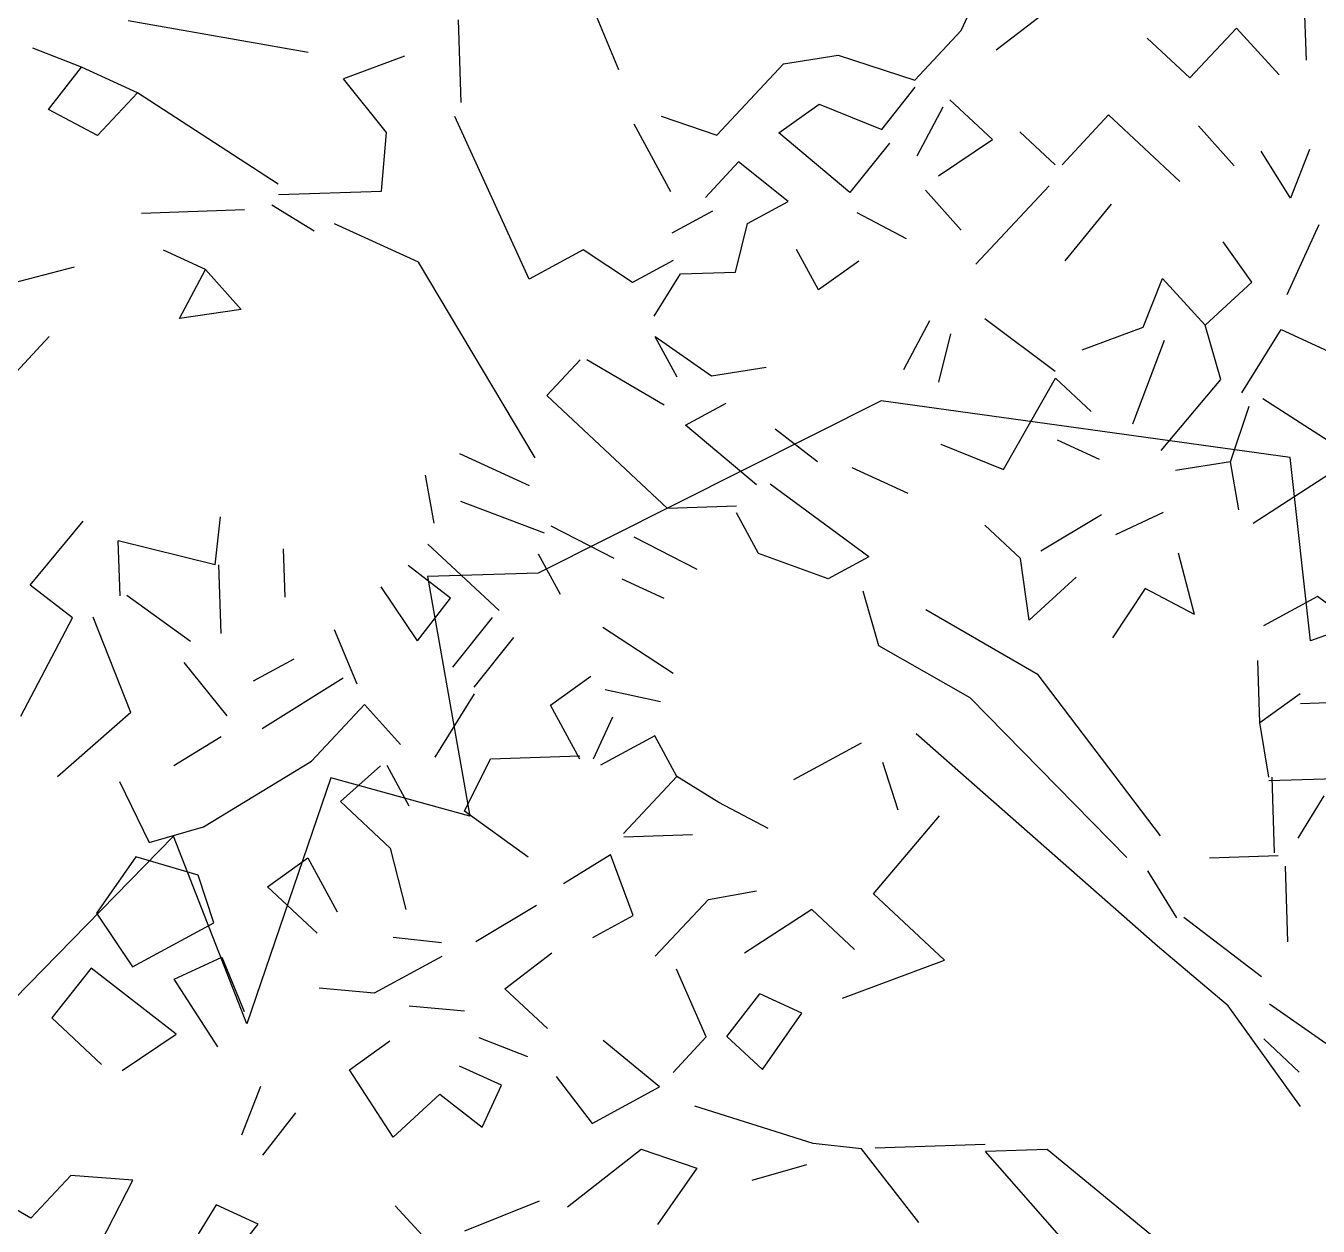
# Model space of a CAD drawing. Header units: metres. Extents: x 10 to 239, y 2 to 253.
# Drawn here: x 91.565 to 92.579, y 179.671 to 180.613 of the extents above; entities that cross this region are included whole.
import ezdxf

# ---------------------------------------------------------------- set-up
doc = ezdxf.new("R2010")
doc.units = ezdxf.units.M
doc.header["$MEASUREMENT"] = 0
doc.layers.add('bloques ARBOLES', color=7, linetype='Continuous', true_color=0xb8d897)

# ---------------------------------------------------------------- blocks, each defined once
blk = doc.blocks.new('arbolote')
at = {"layer": 'bloques ARBOLES'}
blk.add_lwpolyline([(0.4029, 9.6284), (0.3239, 9.6001), (0.3079, 9.7439), (-0.0131, 9.7884), (-0.2822, 9.6533), (-0.3691, 9.6505), (-0.3359, 9.4625), (-0.4449, 9.4925), (-0.5107, 9.2997), (-0.5682, 9.4469), (-0.7162, 9.2958), (-0.8238, 9.3426), (-0.9265, 9.3302), (-0.9771, 9.5126), (-1.0549, 9.4633), (-1.2091, 9.5737), (-1.284, 9.559), (-1.3207, 9.4883), (-1.4074, 9.4995), (-1.4109, 9.4091), (-1.2839, 9.1755), (-1.3527, 9.1494), (-1.4173, 8.827)], dxfattribs=at)
blk = doc.blocks.new('arb-alz-77')
at = {"layer": 'bloques ARBOLES', "linetype": 'Continuous'}
for p, q in [((-1.7061, 5.5592), (-1.6248, 5.3627)), ((-1.7061, 5.5592), (-1.6248, 5.3627)), ((-0.3797, 5.3798), (-0.3851, 5.5415)), ((-1.0044, 5.4335), (-0.9696, 5.5094)), ((-1.0044, 5.4335), (-0.9696, 5.5094)), ((-1.0044, 5.4335), (-0.9696, 5.5094)), ((-1.0044, 5.4335), (-0.9696, 5.5094)), ((-2.1863, 5.3936), (-2.5121, 5.4511)), ((-1.9092, 5.3033), (-1.9143, 5.4526)), ((-1.9092, 5.3033), (-1.9143, 5.4526)), ((-1.9092, 5.3033), (-1.9143, 5.4526)), ((-1.9092, 5.3033), (-1.9143, 5.4526)), ((-0.941, 5.3983), (-0.8558, 5.4635)), ((-0.941, 5.3983), (-0.8558, 5.4635)), ((-0.941, 5.3983), (-0.8558, 5.4635)), ((-1.0885, 5.3435), (-1.0044, 5.4335)), ((-1.0885, 5.3435), (-1.0044, 5.4335)), ((-0.5063, 5.4378), (-0.5904, 5.3479)), ((-0.5063, 5.4378), (-0.5904, 5.3479)), ((-0.5063, 5.4378), (-0.5904, 5.3479)), ((-0.5063, 5.4378), (-0.5904, 5.3479)), ((-0.5063, 5.4378), (-0.5904, 5.3479)), ((-0.5063, 5.4378), (-0.5904, 5.3479)), ((-0.5063, 5.4378), (-0.5904, 5.3479)), ((-0.4287, 5.3534), (-0.5063, 5.4378)), ((-0.4287, 5.3534), (-0.5063, 5.4378)), ((-0.4287, 5.3534), (-0.5063, 5.4378)), ((-0.4287, 5.3534), (-0.5063, 5.4378)), ((-0.5904, 5.3479), (-0.6677, 5.4199)), ((-0.5904, 5.3479), (-0.6677, 5.4199)), ((-0.5904, 5.3479), (-0.6677, 5.4199)), ((-2.5966, 5.3673), (-2.6848, 5.4017)), ((-2.0118, 5.387), (-2.1224, 5.346)), ((-2.0118, 5.387), (-2.1224, 5.346)), ((-1.3262, 5.3729), (-1.2271, 5.3886)), ((-1.3262, 5.3729), (-1.2271, 5.3886)), ((-1.3262, 5.3729), (-1.2271, 5.3886)), ((-1.2271, 5.3886), (-1.0885, 5.3435)), ((-1.2271, 5.3886), (-1.0885, 5.3435)), ((-1.2271, 5.3886), (-1.0885, 5.3435)), ((-1.2271, 5.3886), (-1.0885, 5.3435)), ((-1.2271, 5.3886), (-1.0885, 5.3435)), ((-1.2271, 5.3886), (-1.0885, 5.3435)), ((-1.2271, 5.3886), (-1.0885, 5.3435)), ((-1.2271, 5.3886), (-1.0885, 5.3435)), ((-2.6562, 5.2906), (-2.5966, 5.3673)), ((-2.6562, 5.2906), (-2.5966, 5.3673)), ((-2.6562, 5.2906), (-2.5966, 5.3673)), ((-2.6562, 5.2906), (-2.5966, 5.3673)), ((-2.6562, 5.2906), (-2.5966, 5.3673)), ((-2.6562, 5.2906), (-2.5966, 5.3673)), ((-2.6562, 5.2906), (-2.5966, 5.3673)), ((-2.6562, 5.2906), (-2.5966, 5.3673)), ((-2.4952, 5.3209), (-2.5966, 5.3673)), ((-1.4465, 5.2443), (-1.3262, 5.3729)), ((-1.4465, 5.2443), (-1.3262, 5.3729)), ((-1.4465, 5.2443), (-1.3262, 5.3729)), ((-1.4465, 5.2443), (-1.3262, 5.3729)), ((-2.0445, 5.249), (-2.1224, 5.346)), ((-2.0445, 5.249), (-2.1224, 5.346)), ((-2.0445, 5.249), (-2.1224, 5.346)), ((-2.0445, 5.249), (-2.1224, 5.346)), ((-2.0445, 5.249), (-2.1224, 5.346)), ((-2.4952, 5.3209), (-2.5674, 5.2437)), ((-2.4952, 5.3209), (-2.5674, 5.2437)), ((-2.2405, 5.1551), (-2.4952, 5.3209)), ((-1.1478, 5.2543), (-1.088, 5.331)), ((-1.1478, 5.2543), (-1.088, 5.331)), ((-2.5674, 5.2437), (-2.6562, 5.2906)), ((-2.5674, 5.2437), (-2.6562, 5.2906)), ((-2.5674, 5.2437), (-2.6562, 5.2906)), ((-2.5674, 5.2437), (-2.6562, 5.2906)), ((-2.5674, 5.2437), (-2.6562, 5.2906)), ((-1.3344, 5.2481), (-1.2615, 5.3003)), ((-1.3344, 5.2481), (-1.2615, 5.3003)), ((-1.2615, 5.3003), (-1.1478, 5.2543)), ((-1.2615, 5.3003), (-1.1478, 5.2543)), ((-1.2615, 5.3003), (-1.1478, 5.2543)), ((-1.2615, 5.3003), (-1.1478, 5.2543)), ((-1.2615, 5.3003), (-1.1478, 5.2543)), ((-1.0839, 5.2067), (-1.0371, 5.2954)), ((-1.0839, 5.2067), (-1.0371, 5.2954)), ((-0.9479, 5.2361), (-1.025, 5.3082)), ((-0.9479, 5.2361), (-1.025, 5.3082)), ((-1.7863, 4.9837), (-1.9209, 5.2779)), ((-1.7863, 4.9837), (-1.9209, 5.2779)), ((-1.5302, 5.1417), (-1.5966, 5.264)), ((-1.5302, 5.1417), (-1.5966, 5.264)), ((-1.5302, 5.1417), (-1.5966, 5.264)), ((-1.5302, 5.1417), (-1.5966, 5.264)), ((-1.5302, 5.1417), (-1.5966, 5.264)), ((-1.5302, 5.1417), (-1.5966, 5.264)), ((-1.5302, 5.1417), (-1.5966, 5.264)), ((-1.5302, 5.1417), (-1.5966, 5.264)), ((-1.5472, 5.2782), (-1.4465, 5.2443)), ((-0.7377, 5.2807), (-0.8219, 5.1905)), ((-0.609, 5.1603), (-0.7377, 5.2807)), ((-0.609, 5.1603), (-0.7377, 5.2807)), ((-0.609, 5.1603), (-0.7377, 5.2807)), ((-0.609, 5.1603), (-0.7377, 5.2807)), ((-0.609, 5.1603), (-0.7377, 5.2807)), ((-0.609, 5.1603), (-0.7377, 5.2807)), ((-0.609, 5.1603), (-0.7377, 5.2807)), ((-0.609, 5.1603), (-0.7377, 5.2807)), ((-0.609, 5.1603), (-0.7377, 5.2807)), ((-0.609, 5.1603), (-0.7377, 5.2807)), ((-2.0534, 5.1428), (-2.0445, 5.249)), ((-2.0534, 5.1428), (-2.0445, 5.249)), ((-2.0534, 5.1428), (-2.0445, 5.249)), ((-2.0534, 5.1428), (-2.0445, 5.249)), ((-2.0534, 5.1428), (-2.0445, 5.249)), ((-2.0534, 5.1428), (-2.0445, 5.249)), ((-2.0534, 5.1428), (-2.0445, 5.249)), ((-2.0534, 5.1428), (-2.0445, 5.249)), ((-2.0534, 5.1428), (-2.0445, 5.249)), ((-1.2063, 5.1401), (-1.3344, 5.2481)), ((-1.2063, 5.1401), (-1.3344, 5.2481)), ((-0.8342, 5.1902), (-0.8986, 5.2502)), ((-0.8342, 5.1902), (-0.8986, 5.2502)), ((-0.8342, 5.1902), (-0.8986, 5.2502)), ((-0.8342, 5.1902), (-0.8986, 5.2502)), ((-0.5103, 5.1887), (-0.575, 5.2612)), ((-0.5103, 5.1887), (-0.575, 5.2612)), ((-0.5103, 5.1887), (-0.575, 5.2612)), ((-1.1345, 5.2298), (-1.2063, 5.1401)), ((-1.1345, 5.2298), (-1.2063, 5.1401)), ((-1.1345, 5.2298), (-1.2063, 5.1401)), ((-1.0454, 5.1706), (-0.9479, 5.2361)), ((-1.0454, 5.1706), (-0.9479, 5.2361)), ((-1.0454, 5.1706), (-0.9479, 5.2361)), ((-0.3742, 5.2181), (-0.4086, 5.1298)), ((-0.3742, 5.2181), (-0.4086, 5.1298)), ((-0.3742, 5.2181), (-0.4086, 5.1298)), ((-1.4074, 5.1958), (-1.4674, 5.1314)), ((-1.4074, 5.1958), (-1.4674, 5.1314)), ((-1.3178, 5.124), (-1.4074, 5.1958)), ((-1.3178, 5.124), (-1.4074, 5.1958)), ((-0.4086, 5.1298), (-0.4614, 5.2151)), ((-0.9777, 5.0109), (-0.8454, 5.1523)), ((-2.2399, 5.1365), (-2.0534, 5.1428)), ((-1.3912, 5.0842), (-1.3178, 5.124)), ((-1.3912, 5.0842), (-1.3178, 5.124)), ((-1.3912, 5.0842), (-1.3178, 5.124)), ((-1.3912, 5.0842), (-1.3178, 5.124)), ((-1.3912, 5.0842), (-1.3178, 5.124)), ((-1.3912, 5.0842), (-1.3178, 5.124)), ((-1.0046, 5.0723), (-1.0693, 5.1448)), ((-1.0046, 5.0723), (-1.0693, 5.1448)), ((-1.0046, 5.0723), (-1.0693, 5.1448)), ((-1.0046, 5.0723), (-1.0693, 5.1448)), ((-1.0046, 5.0723), (-1.0693, 5.1448)), ((-1.0046, 5.0723), (-1.0693, 5.1448)), ((-1.0046, 5.0723), (-1.0693, 5.1448)), ((-1.0046, 5.0723), (-1.0693, 5.1448)), ((-2.4879, 5.1031), (-2.3014, 5.1095)), ((-2.4879, 5.1031), (-2.3014, 5.1095)), ((-2.4879, 5.1031), (-2.3014, 5.1095)), ((-2.4879, 5.1031), (-2.3014, 5.1095)), ((-2.1754, 5.0702), (-2.2518, 5.1173)), ((-2.1754, 5.0702), (-2.2518, 5.1173)), ((-1.5276, 5.0671), (-1.4542, 5.107)), ((-1.1037, 5.0565), (-1.1925, 5.1033)), ((-1.1037, 5.0565), (-1.1925, 5.1033)), ((-0.816, 5.0164), (-0.7322, 5.1189)), ((-1.9867, 5.0142), (-2.1385, 5.0838)), ((-1.9867, 5.0142), (-2.1385, 5.0838)), ((-1.4131, 4.9962), (-1.3912, 5.0842)), ((-1.4131, 4.9962), (-1.3912, 5.0842)), ((-1.4131, 4.9962), (-1.3912, 5.0842)), ((-0.3572, 5.0817), (-0.4152, 4.9553)), ((-2.3724, 5.0012), (-2.4483, 5.036)), ((-2.3724, 5.0012), (-2.4483, 5.036)), ((-1.6884, 5.0368), (-1.7863, 4.9837)), ((-1.6884, 5.0368), (-1.7863, 4.9837)), ((-1.5993, 4.9775), (-1.6884, 5.0368)), ((-1.5993, 4.9775), (-1.6884, 5.0368)), ((-1.5993, 4.9775), (-1.6884, 5.0368)), ((-1.2626, 4.9639), (-1.3024, 5.0373)), ((-0.4783, 4.978), (-0.5306, 5.0509)), ((-2.7203, 4.9769), (-2.6092, 5.0056)), ((-1.7754, 4.6601), (-1.9867, 5.0142)), ((-1.7754, 4.6601), (-1.9867, 5.0142)), ((-1.7754, 4.6601), (-1.9867, 5.0142)), ((-1.526, 5.0173), (-1.5993, 4.9775)), ((-1.526, 5.0173), (-1.5993, 4.9775)), ((-1.526, 5.0173), (-1.5993, 4.9775)), ((-1.526, 5.0173), (-1.5993, 4.9775)), ((-1.526, 5.0173), (-1.5993, 4.9775)), ((-1.526, 5.0173), (-1.5993, 4.9775)), ((-1.526, 5.0173), (-1.5993, 4.9775)), ((-1.526, 5.0173), (-1.5993, 4.9775)), ((-1.1896, 5.0162), (-1.2626, 4.9639)), ((-1.1896, 5.0162), (-1.2626, 4.9639)), ((-2.4192, 4.9124), (-2.3724, 5.0012)), ((-2.4192, 4.9124), (-2.3724, 5.0012)), ((-2.4192, 4.9124), (-2.3724, 5.0012)), ((-2.3076, 4.9286), (-2.3724, 5.0012)), ((-1.5599, 4.9165), (-1.5126, 4.9929)), ((-1.5599, 4.9165), (-1.5126, 4.9929)), ((-1.5599, 4.9165), (-1.5126, 4.9929)), ((-1.5126, 4.9929), (-1.4131, 4.9962)), ((-1.5126, 4.9929), (-1.4131, 4.9962)), ((-1.5126, 4.9929), (-1.4131, 4.9962)), ((-1.5126, 4.9929), (-1.4131, 4.9962)), ((-1.5126, 4.9929), (-1.4131, 4.9962)), ((-1.5126, 4.9929), (-1.4131, 4.9962)), ((-1.5126, 4.9929), (-1.4131, 4.9962)), ((-1.5126, 4.9929), (-1.4131, 4.9962)), ((-1.5126, 4.9929), (-1.4131, 4.9962)), ((-1.5126, 4.9929), (-1.4131, 4.9962)), ((-0.6749, 4.8966), (-0.6404, 4.9849)), ((-0.6749, 4.8966), (-0.6404, 4.9849)), ((-0.6749, 4.8966), (-0.6404, 4.9849)), ((-0.6749, 4.8966), (-0.6404, 4.9849)), ((-0.5628, 4.9005), (-0.6404, 4.9849)), ((-0.5628, 4.9005), (-0.4783, 4.978)), ((-0.5628, 4.9005), (-0.4783, 4.978)), ((-0.5628, 4.9005), (-0.4783, 4.978)), ((-0.5628, 4.9005), (-0.4783, 4.978)), ((-2.3076, 4.9286), (-2.4192, 4.9124)), ((-2.3076, 4.9286), (-2.4192, 4.9124)), ((-0.8341, 4.8165), (-0.9618, 4.9117)), ((-0.8341, 4.8165), (-0.9618, 4.9117)), ((-0.8341, 4.8165), (-0.9618, 4.9117)), ((-0.8341, 4.8165), (-0.9618, 4.9117)), ((-1.1082, 4.8198), (-1.0613, 4.9084)), ((-1.1082, 4.8198), (-1.0613, 4.9084)), ((-1.1082, 4.8198), (-1.0613, 4.9084)), ((-1.1082, 4.8198), (-1.0613, 4.9084)), ((-1.1082, 4.8198), (-1.0613, 4.9084)), ((-1.1082, 4.8198), (-1.0613, 4.9084)), ((-1.1082, 4.8198), (-1.0613, 4.9084)), ((-1.1082, 4.8198), (-1.0613, 4.9084)), ((-0.7855, 4.8554), (-0.6749, 4.8966)), ((-0.7855, 4.8554), (-0.6749, 4.8966)), ((-0.5347, 4.8016), (-0.5628, 4.9005)), ((-0.5347, 4.8016), (-0.5628, 4.9005)), ((-0.5347, 4.8016), (-0.5628, 4.9005)), ((-0.4965, 4.778), (-0.4256, 4.8925)), ((-0.4965, 4.778), (-0.4256, 4.8925)), ((-0.4965, 4.778), (-0.4256, 4.8925)), ((-0.4965, 4.778), (-0.4256, 4.8925)), ((-0.4965, 4.778), (-0.4256, 4.8925)), ((-0.4965, 4.778), (-0.4256, 4.8925)), ((-0.4965, 4.778), (-0.4256, 4.8925)), ((-0.4965, 4.778), (-0.4256, 4.8925)), ((-0.4256, 4.8925), (-0.3244, 4.8462)), ((-0.4256, 4.8925), (-0.3244, 4.8462)), ((-0.4256, 4.8925), (-0.3244, 4.8462)), ((-0.4256, 4.8925), (-0.3244, 4.8462)), ((-2.7149, 4.8152), (-2.6548, 4.8796)), ((-2.7149, 4.8152), (-2.6548, 4.8796)), ((-2.7149, 4.8152), (-2.6548, 4.8796)), ((-2.7149, 4.8152), (-2.6548, 4.8796)), ((-1.4565, 4.8079), (-1.5586, 4.8793)), ((-1.5188, 4.8059), (-1.5586, 4.8793)), ((-1.4565, 4.8079), (-1.5586, 4.8793)), ((-1.5188, 4.8059), (-1.5586, 4.8793)), ((-1.0452, 4.7969), (-1.0232, 4.8848)), ((-1.0452, 4.7969), (-1.0232, 4.8848)), ((-1.0452, 4.7969), (-1.0232, 4.8848)), ((-1.0452, 4.7969), (-1.0232, 4.8848)), ((-0.6939, 4.7216), (-0.6367, 4.873)), ((-0.6939, 4.7216), (-0.6367, 4.873)), ((-0.6939, 4.7216), (-0.6367, 4.873)), ((-0.6939, 4.7216), (-0.6367, 4.873)), ((-1.7543, 4.7729), (-1.6942, 4.8372)), ((-1.7543, 4.7729), (-1.6942, 4.8372)), ((-1.542, 4.7553), (-1.6817, 4.8377)), ((-1.542, 4.7553), (-1.6817, 4.8377)), ((-1.542, 4.7553), (-1.6817, 4.8377)), ((-1.542, 4.7553), (-1.6817, 4.8377)), ((-1.3576, 4.8237), (-1.4565, 4.8079)), ((-1.3576, 4.8237), (-1.4565, 4.8079)), ((-1.3576, 4.8237), (-1.4565, 4.8079)), ((-1.3576, 4.8237), (-1.4565, 4.8079)), ((-0.9278, 4.6389), (-0.8336, 4.804)), ((-0.7693, 4.744), (-0.8336, 4.804)), ((-0.7693, 4.744), (-0.8336, 4.804)), ((-0.7693, 4.744), (-0.8336, 4.804)), ((-0.7693, 4.744), (-0.8336, 4.804)), ((-0.7693, 4.744), (-0.8336, 4.804)), ((-0.7693, 4.744), (-0.8336, 4.804)), ((-0.7693, 4.744), (-0.8336, 4.804)), ((-0.7693, 4.744), (-0.8336, 4.804)), ((-0.7693, 4.744), (-0.8336, 4.804)), ((-0.7693, 4.744), (-0.8336, 4.804)), ((-0.7693, 4.744), (-0.8336, 4.804)), ((-0.7693, 4.744), (-0.8336, 4.804)), ((-0.7693, 4.744), (-0.8336, 4.804)), ((-0.7693, 4.744), (-0.8336, 4.804)), ((-0.6424, 4.6735), (-0.5347, 4.8016)), ((-0.6424, 4.6735), (-0.5347, 4.8016)), ((-0.6424, 4.6735), (-0.5347, 4.8016)), ((-0.6424, 4.6735), (-0.5347, 4.8016)), ((-1.5357, 4.5686), (-1.7543, 4.7729)), ((-1.5357, 4.5686), (-1.7543, 4.7729)), ((-1.5357, 4.5686), (-1.7543, 4.7729)), ((-1.5357, 4.5686), (-1.7543, 4.7729)), ((-1.5033, 4.7191), (-1.43, 4.759)), ((-1.5033, 4.7191), (-1.43, 4.759)), ((-1.5033, 4.7191), (-1.43, 4.759)), ((-1.5033, 4.7191), (-1.43, 4.759)), ((-1.5033, 4.7191), (-1.43, 4.759)), ((-1.5033, 4.7191), (-1.43, 4.759)), ((-1.5033, 4.7191), (-1.43, 4.759)), ((-0.5171, 4.6528), (-0.4832, 4.7535)), ((-0.2932, 4.6603), (-0.4587, 4.7669)), ((-0.2932, 4.6603), (-0.4587, 4.7669)), ((-0.2932, 4.6603), (-0.4587, 4.7669)), ((-0.2932, 4.6603), (-0.4587, 4.7669)), ((-0.2932, 4.6603), (-0.4587, 4.7669)), ((-1.3752, 4.6114), (-1.5033, 4.7191)), ((-1.2644, 4.6526), (-1.3411, 4.7122)), ((-1.2644, 4.6526), (-1.3411, 4.7122)), ((-1.2644, 4.6526), (-1.3411, 4.7122)), ((-1.2644, 4.6526), (-1.3411, 4.7122)), ((-1.0414, 4.6849), (-0.9278, 4.6389)), ((-0.754, 4.6572), (-0.8299, 4.692)), ((-0.754, 4.6572), (-0.8299, 4.692)), ((-1.9127, 4.6679), (-1.7862, 4.6099)), ((-1.9127, 4.6679), (-1.7862, 4.6099)), ((-0.4761, 4.542), (-0.2932, 4.6603)), ((-0.4761, 4.542), (-0.2932, 4.6603)), ((-1.1007, 4.5957), (-1.2019, 4.6421)), ((-1.1007, 4.5957), (-1.2019, 4.6421)), ((-0.5171, 4.6528), (-0.6163, 4.6369)), ((-0.5171, 4.6528), (-0.6163, 4.6369)), ((-0.5171, 4.6528), (-0.6163, 4.6369)), ((-0.5017, 4.5662), (-0.5171, 4.6528)), ((-0.5017, 4.5662), (-0.5171, 4.6528)), ((-0.5017, 4.5662), (-0.5171, 4.6528)), ((-0.5017, 4.5662), (-0.5171, 4.6528)), ((-0.5017, 4.5662), (-0.5171, 4.6528)), ((-0.5017, 4.5662), (-0.5171, 4.6528)), ((-0.5017, 4.5662), (-0.5171, 4.6528)), ((-0.5017, 4.5662), (-0.5171, 4.6528)), ((-0.5017, 4.5662), (-0.5171, 4.6528)), ((-0.5017, 4.5662), (-0.5171, 4.6528)), ((-1.9583, 4.5418), (-1.9737, 4.6285)), ((-1.9583, 4.5418), (-1.9737, 4.6285)), ((-1.9583, 4.5418), (-1.9737, 4.6285)), ((-1.9583, 4.5418), (-1.9737, 4.6285)), ((-1.9583, 4.5418), (-1.9737, 4.6285)), ((-1.9583, 4.5418), (-1.9737, 4.6285)), ((-1.9583, 4.5418), (-1.9737, 4.6285)), ((-1.9583, 4.5418), (-1.9737, 4.6285)), ((-1.9583, 4.5418), (-1.9737, 4.6285)), ((-1.9583, 4.5418), (-1.9737, 4.6285)), ((-1.9583, 4.5418), (-1.9737, 4.6285)), ((-1.1714, 4.4811), (-1.3504, 4.6122)), ((-1.1714, 4.4811), (-1.3504, 4.6122)), ((-1.1714, 4.4811), (-1.3504, 4.6122)), ((-1.1714, 4.4811), (-1.3504, 4.6122)), ((-1.7584, 4.5238), (-1.9098, 4.5809)), ((-1.4112, 4.5728), (-1.5357, 4.5686)), ((-0.7244, 4.5213), (-0.6386, 4.5615)), ((-0.7244, 4.5213), (-0.6386, 4.5615)), ((-0.7244, 4.5213), (-0.6386, 4.5615)), ((-0.7244, 4.5213), (-0.6386, 4.5615)), ((-2.6894, 4.4299), (-2.5936, 4.5452)), ((-2.6894, 4.4299), (-2.5936, 4.5452)), ((-2.6894, 4.4299), (-2.5936, 4.5452)), ((-2.3544, 4.4662), (-2.3448, 4.5536)), ((-2.3544, 4.4662), (-2.3448, 4.5536)), ((-2.3544, 4.4662), (-2.3448, 4.5536)), ((-1.371, 4.487), (-1.4109, 4.5604)), ((-1.371, 4.487), (-1.4109, 4.5604)), ((-1.371, 4.487), (-1.4109, 4.5604)), ((-0.8973, 4.478), (-0.9617, 4.5381)), ((-0.8605, 4.4916), (-0.7507, 4.5577)), ((-0.8605, 4.4916), (-0.7507, 4.5577)), ((-0.8605, 4.4916), (-0.7507, 4.5577)), ((-1.6323, 4.4782), (-1.7463, 4.5365)), ((-1.6323, 4.4782), (-1.7463, 4.5365)), ((-1.4821, 4.4582), (-1.5962, 4.5167)), ((-2.3544, 4.4662), (-2.5302, 4.5101)), ((-2.3544, 4.4662), (-2.5302, 4.5101)), ((-2.3544, 4.4662), (-2.5302, 4.5101)), ((-2.3544, 4.4662), (-2.5302, 4.5101)), ((-2.3544, 4.4662), (-2.5302, 4.5101)), ((-2.5268, 4.4105), (-2.5302, 4.5101)), ((-2.2279, 4.4082), (-2.2308, 4.4953)), ((-2.2279, 4.4082), (-2.2308, 4.4953)), ((-2.2279, 4.4082), (-2.2308, 4.4953)), ((-2.2279, 4.4082), (-2.2308, 4.4953)), ((-2.2279, 4.4082), (-2.2308, 4.4953)), ((-1.8409, 4.3838), (-1.9695, 4.5041)), ((-1.8409, 4.3838), (-1.9695, 4.5041)), ((-1.8409, 4.3838), (-1.9695, 4.5041)), ((-1.8409, 4.3838), (-1.9695, 4.5041)), ((-1.8409, 4.3838), (-1.9695, 4.5041)), ((-1.8409, 4.3838), (-1.9695, 4.5041)), ((-1.8409, 4.3838), (-1.9695, 4.5041)), ((-1.7298, 4.4126), (-1.7696, 4.4859)), ((-1.7298, 4.4126), (-1.7696, 4.4859)), ((-1.7298, 4.4126), (-1.7696, 4.4859)), ((-1.7298, 4.4126), (-1.7696, 4.4859)), ((-1.245, 4.4414), (-1.371, 4.487)), ((-1.245, 4.4414), (-1.371, 4.487)), ((-1.1714, 4.4811), (-1.245, 4.4414)), ((-1.1714, 4.4811), (-1.245, 4.4414)), ((-1.1714, 4.4811), (-1.245, 4.4414)), ((-1.1714, 4.4811), (-1.245, 4.4414)), ((-1.1714, 4.4811), (-1.245, 4.4414)), ((-1.1714, 4.4811), (-1.245, 4.4414)), ((-1.1714, 4.4811), (-1.245, 4.4414)), ((-1.1714, 4.4811), (-1.245, 4.4414)), ((-1.1714, 4.4811), (-1.245, 4.4414)), ((-0.8812, 4.3665), (-0.8973, 4.478)), ((-0.8812, 4.3665), (-0.8973, 4.478)), ((-0.8812, 4.3665), (-0.8973, 4.478)), ((-0.8812, 4.3665), (-0.8973, 4.478)), ((-0.5825, 4.3765), (-0.6112, 4.4876)), ((-0.5825, 4.3765), (-0.6112, 4.4876)), ((-0.5825, 4.3765), (-0.6112, 4.4876)), ((-0.5825, 4.3765), (-0.6112, 4.4876)), ((-2.3439, 4.342), (-2.3481, 4.4664)), ((-2.3439, 4.342), (-2.3481, 4.4664)), ((-2.3439, 4.342), (-2.3481, 4.4664)), ((-2.3439, 4.342), (-2.3481, 4.4664)), ((-2.3439, 4.342), (-2.3481, 4.4664)), ((-2.3439, 4.342), (-2.3481, 4.4664)), ((-2.3439, 4.342), (-2.3481, 4.4664)), ((-2.3439, 4.342), (-2.3481, 4.4664)), ((-2.3439, 4.342), (-2.3481, 4.4664)), ((-2.3439, 4.342), (-2.3481, 4.4664)), ((-2.3439, 4.342), (-2.3481, 4.4664)), ((-1.9288, 4.4059), (-2.0056, 4.4655)), ((-1.9288, 4.4059), (-2.0056, 4.4655)), ((-1.9288, 4.4059), (-2.0056, 4.4655)), ((-0.7966, 4.4441), (-0.8812, 4.3665)), ((-0.7966, 4.4441), (-0.8812, 4.3665)), ((-0.7966, 4.4441), (-0.8812, 4.3665)), ((-2.6127, 4.3703), (-2.6894, 4.4299)), ((-2.6127, 4.3703), (-2.6894, 4.4299)), ((-1.9884, 4.3291), (-2.054, 4.4266)), ((-1.9884, 4.3291), (-2.054, 4.4266)), ((-1.9884, 4.3291), (-2.054, 4.4266)), ((-1.6187, 4.4413), (-1.5426, 4.4064)), ((-1.6187, 4.4413), (-1.5426, 4.4064)), ((-1.6187, 4.4413), (-1.5426, 4.4064)), ((-1.6187, 4.4413), (-1.5426, 4.4064)), ((-0.6713, 4.4234), (-0.7305, 4.3342)), ((-0.6713, 4.4234), (-0.7305, 4.3342)), ((-0.5825, 4.3765), (-0.6713, 4.4234)), ((-0.5825, 4.3765), (-0.6713, 4.4234)), ((-0.5825, 4.3765), (-0.6713, 4.4234)), ((-0.5825, 4.3765), (-0.6713, 4.4234)), ((-0.5825, 4.3765), (-0.6713, 4.4234)), ((-2.3995, 4.3276), (-2.5144, 4.4109)), ((-1.9884, 4.3291), (-1.9288, 4.4059)), ((-1.9884, 4.3291), (-1.9288, 4.4059)), ((-1.1535, 4.32), (-1.1819, 4.4186)), ((-1.1535, 4.32), (-1.1819, 4.4186)), ((-1.1535, 4.32), (-1.1819, 4.4186)), ((-1.1535, 4.32), (-1.1819, 4.4186)), ((-0.3595, 4.409), (-0.4572, 4.3559)), ((-0.3595, 4.409), (-0.4572, 4.3559)), ((-0.3595, 4.409), (-0.4572, 4.3559)), ((-0.3595, 4.409), (-0.4572, 4.3559)), ((-0.3595, 4.409), (-0.4572, 4.3559)), ((-0.2316, 4.3137), (-0.3595, 4.409)), ((-0.8653, 4.2673), (-1.0686, 4.3851)), ((-0.8653, 4.2673), (-1.0686, 4.3851)), ((-0.8653, 4.2673), (-1.0686, 4.3851)), ((-2.7063, 4.1927), (-2.6127, 4.3703)), ((-2.5072, 4.1994), (-2.5754, 4.3715)), ((-2.5072, 4.1994), (-2.5754, 4.3715)), ((-2.5072, 4.1994), (-2.5754, 4.3715)), ((-2.5072, 4.1994), (-2.5754, 4.3715)), ((-1.9246, 4.2814), (-1.8529, 4.371)), ((-1.9246, 4.2814), (-1.8529, 4.371)), ((-1.9246, 4.2814), (-1.8529, 4.371)), ((-1.9246, 4.2814), (-1.8529, 4.371)), ((-1.5256, 4.27), (-1.653, 4.3528)), ((-1.5256, 4.27), (-1.653, 4.3528)), ((-1.5256, 4.27), (-1.653, 4.3528)), ((-1.5256, 4.27), (-1.653, 4.3528)), ((-1.5256, 4.27), (-1.653, 4.3528)), ((-1.5256, 4.27), (-1.653, 4.3528)), ((-1.5256, 4.27), (-1.653, 4.3528)), ((-1.5256, 4.27), (-1.653, 4.3528)), ((-1.5256, 4.27), (-1.653, 4.3528)), ((-2.0979, 4.2507), (-2.1386, 4.3489)), ((-2.0979, 4.2507), (-2.1386, 4.3489)), ((-2.0979, 4.2507), (-2.1386, 4.3489)), ((-1.886, 4.2453), (-1.8142, 4.3349)), ((-1.886, 4.2453), (-1.8142, 4.3349)), ((-1.886, 4.2453), (-1.8142, 4.3349)), ((-1.886, 4.2453), (-1.8142, 4.3349)), ((-1.886, 4.2453), (-1.8142, 4.3349)), ((-1.886, 4.2453), (-1.8142, 4.3349)), ((-1.886, 4.2453), (-1.8142, 4.3349)), ((-1.886, 4.2453), (-1.8142, 4.3349)), ((-1.886, 4.2453), (-1.8142, 4.3349)), ((-1.886, 4.2453), (-1.8142, 4.3349)), ((-0.9885, 4.2258), (-1.1535, 4.32)), ((-0.9885, 4.2258), (-1.1535, 4.32)), ((-0.9885, 4.2258), (-1.1535, 4.32)), ((-0.9885, 4.2258), (-1.1535, 4.32)), ((-2.3327, 4.1929), (-2.4107, 4.2899)), ((-2.3327, 4.1929), (-2.4107, 4.2899)), ((-2.3327, 4.1929), (-2.4107, 4.2899)), ((-2.285, 4.2567), (-2.2116, 4.2966)), ((-2.285, 4.2567), (-2.2116, 4.2966)), ((-2.285, 4.2567), (-2.2116, 4.2966)), ((-2.285, 4.2567), (-2.2116, 4.2966)), ((-2.285, 4.2567), (-2.2116, 4.2966)), ((-0.4639, 4.1813), (-0.4677, 4.2933)), ((-0.4639, 4.1813), (-0.4677, 4.2933)), ((-0.4639, 4.1813), (-0.4677, 4.2933)), ((-2.2697, 4.17), (-2.1232, 4.2622)), ((-2.2697, 4.17), (-2.1232, 4.2622)), ((-2.2697, 4.17), (-2.1232, 4.2622)), ((-2.2697, 4.17), (-2.1232, 4.2622)), ((-2.2697, 4.17), (-2.1232, 4.2622)), ((-2.2697, 4.17), (-2.1232, 4.2622)), ((-2.2697, 4.17), (-2.1232, 4.2622)), ((-2.2697, 4.17), (-2.1232, 4.2622)), ((-2.2697, 4.17), (-2.1232, 4.2622)), ((-1.7479, 4.2126), (-1.675, 4.2649)), ((-0.6437, 3.9759), (-0.8653, 4.2673)), ((-0.6437, 3.9759), (-0.8653, 4.2673)), ((-0.6437, 3.9759), (-0.8653, 4.2673)), ((-0.6437, 3.9759), (-0.8653, 4.2673)), ((-1.6491, 4.2409), (-1.5488, 4.2194)), ((-1.6491, 4.2409), (-1.5488, 4.2194)), ((-1.6491, 4.2409), (-1.5488, 4.2194)), ((-0.4639, 4.1813), (-0.3908, 4.2335)), ((-0.4639, 4.1813), (-0.3908, 4.2335)), ((-0.4639, 4.1813), (-0.3908, 4.2335)), ((-0.4639, 4.1813), (-0.3908, 4.2335)), ((-2.1804, 4.1109), (-2.0842, 4.2138)), ((-2.1804, 4.1109), (-2.0842, 4.2138)), ((-2.1804, 4.1109), (-2.0842, 4.2138)), ((-2.1804, 4.1109), (-2.0842, 4.2138)), ((-2.1804, 4.1109), (-2.0842, 4.2138)), ((-2.0195, 4.1412), (-2.0842, 4.2138)), ((-2.0195, 4.1412), (-2.0842, 4.2138)), ((-1.9565, 4.1184), (-1.8856, 4.2328)), ((-1.9565, 4.1184), (-1.8856, 4.2328)), ((-1.9565, 4.1184), (-1.8856, 4.2328)), ((-1.9565, 4.1184), (-1.8856, 4.2328)), ((-1.9565, 4.1184), (-1.8856, 4.2328)), ((-1.6947, 4.1147), (-1.7479, 4.2126)), ((-1.6947, 4.1147), (-1.7479, 4.2126)), ((-1.6947, 4.1147), (-1.7479, 4.2126)), ((-1.6947, 4.1147), (-1.7479, 4.2126)), ((-1.6947, 4.1147), (-1.7479, 4.2126)), ((-1.6947, 4.1147), (-1.7479, 4.2126)), ((-1.6947, 4.1147), (-1.7479, 4.2126)), ((-1.6947, 4.1147), (-1.7479, 4.2126)), ((-0.7047, 3.9365), (-0.9885, 4.2258)), ((-0.7047, 3.9365), (-0.9885, 4.2258)), ((-0.7047, 3.9365), (-0.9885, 4.2258)), ((-0.7047, 3.9365), (-0.9885, 4.2258)), ((-0.7047, 3.9365), (-0.9885, 4.2258)), ((-0.2658, 4.2191), (-0.3902, 4.2149)), ((-2.5072, 4.1994), (-2.6403, 4.0828)), ((-2.5072, 4.1994), (-2.6403, 4.0828)), ((-2.5072, 4.1994), (-2.6403, 4.0828)), ((-1.6698, 4.1156), (-1.6351, 4.1914)), ((-1.6698, 4.1156), (-1.6351, 4.1914)), ((-1.6698, 4.1156), (-1.6351, 4.1914)), ((-1.6698, 4.1156), (-1.6351, 4.1914)), ((-0.4479, 4.0821), (-0.4639, 4.1813)), ((-2.3438, 4.1551), (-2.4292, 4.1024)), ((-2.3438, 4.1551), (-2.4292, 4.1024)), ((-2.3438, 4.1551), (-2.4292, 4.1024)), ((-2.3438, 4.1551), (-2.4292, 4.1024)), ((-2.3438, 4.1551), (-2.4292, 4.1024)), ((-2.3438, 4.1551), (-2.4292, 4.1024)), ((-1.5592, 4.1568), (-1.657, 4.1037)), ((-1.5592, 4.1568), (-1.657, 4.1037)), ((-1.5193, 4.0833), (-1.5592, 4.1568)), ((-1.3073, 4.078), (-1.1851, 4.1445)), ((-1.3073, 4.078), (-1.1851, 4.1445)), ((-0.6494, 3.7763), (-1.086, 4.1603)), ((-0.6494, 3.7763), (-1.086, 4.1603)), ((-1.8566, 4.1155), (-1.6949, 4.121)), ((-2.3757, 3.9921), (-2.1804, 4.1109)), ((-2.3757, 3.9921), (-2.1804, 4.1109)), ((-2.3757, 3.9921), (-2.1804, 4.1109)), ((-2.3757, 3.9921), (-2.1804, 4.1109)), ((-2.3757, 3.9921), (-2.1804, 4.1109)), ((-2.3757, 3.9921), (-2.1804, 4.1109)), ((-2.3757, 3.9921), (-2.1804, 4.1109)), ((-2.1281, 4.0379), (-2.0555, 4.1025)), ((-2.1281, 4.0379), (-2.0555, 4.1025)), ((-2.1281, 4.0379), (-2.0555, 4.1025)), ((-2.0033, 4.0297), (-2.0432, 4.103)), ((-2.0033, 4.0297), (-2.0432, 4.103)), ((-2.0033, 4.0297), (-2.0432, 4.103)), ((-1.9033, 4.0205), (-1.8566, 4.1155)), ((-1.9033, 4.0205), (-1.8566, 4.1155)), ((-1.9033, 4.0205), (-1.8566, 4.1155)), ((-1.9033, 4.0205), (-1.8566, 4.1155)), ((-1.9033, 4.0205), (-1.8566, 4.1155)), ((-1.9033, 4.0205), (-1.8566, 4.1155)), ((-1.9033, 4.0205), (-1.8566, 4.1155)), ((-1.1187, 4.0222), (-1.1465, 4.1085)), ((-2.5278, 4.0742), (-2.4743, 3.9639)), ((-2.5278, 4.0742), (-2.4743, 3.9639)), ((-2.5278, 4.0742), (-2.4743, 3.9639)), ((-1.6155, 3.9805), (-1.5193, 4.0833)), ((-1.6155, 3.9805), (-1.5193, 4.0833)), ((-1.6155, 3.9805), (-1.5193, 4.0833)), ((-1.6155, 3.9805), (-1.5193, 4.0833)), ((-1.443, 4.0361), (-1.5193, 4.0833)), ((-1.443, 4.0361), (-1.5193, 4.0833)), ((-1.443, 4.0361), (-1.5193, 4.0833)), ((-1.443, 4.0361), (-1.5193, 4.0833)), ((-1.443, 4.0361), (-1.5193, 4.0833)), ((-1.443, 4.0361), (-1.5193, 4.0833)), ((-0.4478, 4.076), (-0.2861, 4.0813)), ((-0.4478, 4.076), (-0.2861, 4.0813)), ((-0.4478, 4.076), (-0.2861, 4.0813)), ((-0.4478, 4.076), (-0.2861, 4.0813)), ((-0.4478, 4.076), (-0.2861, 4.0813)), ((-0.4478, 4.076), (-0.2861, 4.0813)), ((-0.4372, 3.9455), (-0.4418, 4.0824)), ((-0.4372, 3.9455), (-0.4418, 4.0824)), ((-0.3945, 3.9719), (-0.3473, 4.0482)), ((-0.3945, 3.9719), (-0.3473, 4.0482)), ((-2.0381, 3.9537), (-2.1281, 4.0379)), ((-2.0381, 3.9537), (-2.1281, 4.0379)), ((-2.0381, 3.9537), (-2.1281, 4.0379)), ((-2.0381, 3.9537), (-2.1281, 4.0379)), ((-2.0381, 3.9537), (-2.1281, 4.0379)), ((-1.3541, 3.9894), (-1.443, 4.0361)), ((-1.3541, 3.9894), (-1.443, 4.0361)), ((-1.7884, 3.9373), (-1.9033, 4.0205)), ((-1.1633, 3.8712), (-1.0436, 4.0123)), ((-1.1633, 3.8712), (-1.0436, 4.0123)), ((-1.1633, 3.8712), (-1.0436, 4.0123)), ((-1.1633, 3.8712), (-1.0436, 4.0123)), ((-1.1633, 3.8712), (-1.0436, 4.0123)), ((-1.1633, 3.8712), (-1.0436, 4.0123)), ((-2.4743, 3.9639), (-2.3757, 3.9921)), ((-2.4743, 3.9639), (-2.3757, 3.9921)), ((-2.4743, 3.9639), (-2.3757, 3.9921)), ((-2.4743, 3.9639), (-2.3757, 3.9921)), ((-1.6152, 3.9742), (-1.4909, 3.9784)), ((-1.6152, 3.9742), (-1.4909, 3.9784)), ((-2.0381, 3.9537), (-2.0094, 3.8426)), ((-2.0381, 3.9537), (-2.0094, 3.8426)), ((-2.0381, 3.9537), (-2.0094, 3.8426)), ((-2.0381, 3.9537), (-2.0094, 3.8426)), ((-2.0381, 3.9537), (-2.0094, 3.8426)), ((-2.0381, 3.9537), (-2.0094, 3.8426)), ((-2.0381, 3.9537), (-2.0094, 3.8426)), ((-2.0381, 3.9537), (-2.0094, 3.8426)), ((-2.0381, 3.9537), (-2.0094, 3.8426)), ((-2.0381, 3.9537), (-2.0094, 3.8426)), ((-2.0381, 3.9537), (-2.0094, 3.8426)), ((-2.0381, 3.9537), (-2.0094, 3.8426)), ((-2.4984, 3.9382), (-2.5697, 3.8362)), ((-2.4984, 3.9382), (-2.5697, 3.8362)), ((-2.4984, 3.9382), (-2.5697, 3.8362)), ((-2.3852, 3.9047), (-2.4984, 3.9382)), ((-2.3852, 3.9047), (-2.4984, 3.9382)), ((-2.26, 3.8839), (-2.1869, 3.9362)), ((-2.26, 3.8839), (-2.1869, 3.9362)), ((-2.26, 3.8839), (-2.1869, 3.9362)), ((-2.26, 3.8839), (-2.1869, 3.9362)), ((-2.26, 3.8839), (-2.1869, 3.9362)), ((-2.1869, 3.9362), (-2.1338, 3.8383)), ((-1.7245, 3.8895), (-1.6391, 3.9423)), ((-1.598, 3.8316), (-1.6391, 3.9423)), ((-1.598, 3.8316), (-1.6391, 3.9423)), ((-1.598, 3.8316), (-1.6391, 3.9423)), ((-1.598, 3.8316), (-1.6391, 3.9423)), ((-0.4307, 3.9395), (-0.5552, 3.9353)), ((-0.4307, 3.9395), (-0.5552, 3.9353)), ((-0.4307, 3.9395), (-0.5552, 3.9353)), ((-0.4307, 3.9395), (-0.5552, 3.9353)), ((-0.4307, 3.9395), (-0.5552, 3.9353)), ((-0.4307, 3.9395), (-0.5552, 3.9353)), ((-0.6139, 3.8274), (-0.6665, 3.9129)), ((-0.6139, 3.8274), (-0.6665, 3.9129)), ((-0.6139, 3.8274), (-0.6665, 3.9129)), ((-0.6139, 3.8274), (-0.6665, 3.9129)), ((-0.6139, 3.8274), (-0.6665, 3.9129)), ((-0.6139, 3.8274), (-0.6665, 3.9129)), ((-0.6139, 3.8274), (-0.6665, 3.9129)), ((-0.6139, 3.8274), (-0.6665, 3.9129)), ((-0.6139, 3.8274), (-0.6665, 3.9129)), ((-0.6139, 3.8274), (-0.6665, 3.9129)), ((-0.6139, 3.8274), (-0.6665, 3.9129)), ((-0.6139, 3.8274), (-0.6665, 3.9129)), ((-0.6139, 3.8274), (-0.6665, 3.9129)), ((-0.6139, 3.8274), (-0.6665, 3.9129)), ((-0.6139, 3.8274), (-0.6665, 3.9129)), ((-0.4131, 3.7843), (-0.4177, 3.9213)), ((-0.4131, 3.7843), (-0.4177, 3.9213)), ((-2.3573, 3.8184), (-2.3852, 3.9047)), ((-2.3573, 3.8184), (-2.3852, 3.9047)), ((-2.1698, 3.7998), (-2.26, 3.8839)), ((-2.1698, 3.7998), (-2.26, 3.8839)), ((-2.1698, 3.7998), (-2.26, 3.8839)), ((-1.5581, 3.7582), (-1.462, 3.861)), ((-1.5581, 3.7582), (-1.462, 3.861)), ((-1.5581, 3.7582), (-1.462, 3.861)), ((-1.5581, 3.7582), (-1.462, 3.861)), ((-1.5581, 3.7582), (-1.462, 3.861)), ((-1.462, 3.861), (-1.3752, 3.8765)), ((-1.462, 3.861), (-1.3752, 3.8765)), ((-1.462, 3.861), (-1.3752, 3.8765)), ((-1.462, 3.861), (-1.3752, 3.8765)), ((-1.0347, 3.7509), (-1.1633, 3.8712)), ((-1.0347, 3.7509), (-1.1633, 3.8712)), ((-1.0347, 3.7509), (-1.1633, 3.8712)), ((-1.0347, 3.7509), (-1.1633, 3.8712)), ((-1.0347, 3.7509), (-1.1633, 3.8712)), ((-2.5697, 3.8362), (-2.5041, 3.7387)), ((-2.5697, 3.8362), (-2.5041, 3.7387)), ((-1.8829, 3.7845), (-1.773, 3.8505)), ((-1.8829, 3.7845), (-1.773, 3.8505)), ((-1.8829, 3.7845), (-1.773, 3.8505)), ((-1.8829, 3.7845), (-1.773, 3.8505)), ((-1.2746, 3.8424), (-1.3964, 3.7637)), ((-1.2746, 3.8424), (-1.3964, 3.7637)), ((-1.2746, 3.8424), (-1.3964, 3.7637)), ((-1.2746, 3.8424), (-1.3964, 3.7637)), ((-1.2746, 3.8424), (-1.3964, 3.7637)), ((-1.1973, 3.7704), (-1.2746, 3.8424)), ((-1.1973, 3.7704), (-1.2746, 3.8424)), ((-2.5041, 3.7387), (-2.3573, 3.8184)), ((-1.6713, 3.7917), (-1.598, 3.8316)), ((-1.6713, 3.7917), (-1.598, 3.8316)), ((-1.6713, 3.7917), (-1.598, 3.8316)), ((-1.6713, 3.7917), (-1.598, 3.8316)), ((-1.6713, 3.7917), (-1.598, 3.8316)), ((-0.4607, 3.7205), (-0.6013, 3.8279)), ((-0.4607, 3.7205), (-0.6013, 3.8279)), ((-1.9451, 3.7825), (-2.0326, 3.792)), ((-1.9451, 3.7825), (-2.0326, 3.792)), ((-1.9451, 3.7825), (-2.0326, 3.792)), ((-0.5212, 3.6686), (-0.6494, 3.7763)), ((-0.5212, 3.6686), (-0.6494, 3.7763)), ((-0.5212, 3.6686), (-0.6494, 3.7763)), ((-0.5212, 3.6686), (-0.6494, 3.7763)), ((-2.4287, 3.7163), (-2.3427, 3.7566)), ((-2.4287, 3.7163), (-2.3427, 3.7566)), ((-2.4287, 3.7163), (-2.3427, 3.7566)), ((-2.4287, 3.7163), (-2.3427, 3.7566)), ((-2.3427, 3.7566), (-2.302, 3.6583)), ((-1.9443, 3.7576), (-2.0666, 3.6912)), ((-1.9443, 3.7576), (-2.0666, 3.6912)), ((-1.9443, 3.7576), (-2.0666, 3.6912)), ((-1.8302, 3.6992), (-1.7452, 3.7644)), ((-1.8302, 3.6992), (-1.7452, 3.7644)), ((-1.8302, 3.6992), (-1.7452, 3.7644)), ((-1.8302, 3.6992), (-1.7452, 3.7644)), ((-1.2193, 3.6824), (-1.0347, 3.7509)), ((-1.2193, 3.6824), (-1.0347, 3.7509)), ((-1.2193, 3.6824), (-1.0347, 3.7509)), ((-1.2193, 3.6824), (-1.0347, 3.7509)), ((-1.2193, 3.6824), (-1.0347, 3.7509)), ((-2.5788, 3.7362), (-2.6505, 3.6465)), ((-2.5788, 3.7362), (-2.6505, 3.6465)), ((-2.5788, 3.7362), (-2.6505, 3.6465)), ((-2.4253, 3.6168), (-2.5788, 3.7362)), ((-2.4253, 3.6168), (-2.5788, 3.7362)), ((-2.4253, 3.6168), (-2.5788, 3.7362)), ((-1.4659, 3.6119), (-1.52, 3.7345)), ((-1.4659, 3.6119), (-1.52, 3.7345)), ((-1.4659, 3.6119), (-1.52, 3.7345)), ((-2.3497, 3.5944), (-2.4287, 3.7163)), ((-2.0666, 3.6912), (-2.1665, 3.7003)), ((-1.753, 3.627), (-1.8302, 3.6992)), ((-1.753, 3.627), (-1.8302, 3.6992)), ((-1.753, 3.627), (-1.8302, 3.6992)), ((-1.4287, 3.6131), (-1.369, 3.6898)), ((-1.4287, 3.6131), (-1.369, 3.6898)), ((-1.4287, 3.6131), (-1.369, 3.6898)), ((-1.4287, 3.6131), (-1.369, 3.6898)), ((-1.4287, 3.6131), (-1.369, 3.6898)), ((-1.4287, 3.6131), (-1.369, 3.6898)), ((-1.4287, 3.6131), (-1.369, 3.6898)), ((-1.4287, 3.6131), (-1.369, 3.6898)), ((-1.4287, 3.6131), (-1.369, 3.6898)), ((-1.4287, 3.6131), (-1.369, 3.6898)), ((-1.4287, 3.6131), (-1.369, 3.6898)), ((-1.4287, 3.6131), (-1.369, 3.6898)), ((-1.4287, 3.6131), (-1.369, 3.6898)), ((-1.4287, 3.6131), (-1.369, 3.6898)), ((-1.4287, 3.6131), (-1.369, 3.6898)), ((-1.293, 3.655), (-1.369, 3.6898)), ((-1.293, 3.655), (-1.369, 3.6898)), ((-2.0036, 3.6684), (-1.9035, 3.6593)), ((-2.0036, 3.6684), (-1.9035, 3.6593)), ((-1.3643, 3.553), (-1.293, 3.655)), ((-1.3643, 3.553), (-1.293, 3.655)), ((-1.3643, 3.553), (-1.293, 3.655)), ((-1.3643, 3.553), (-1.293, 3.655)), ((-1.3643, 3.553), (-1.293, 3.655)), ((-1.3643, 3.553), (-1.293, 3.655)), ((-0.3906, 3.4863), (-0.5212, 3.6686)), ((-0.3906, 3.4863), (-0.5212, 3.6686)), ((-0.3906, 3.4863), (-0.5212, 3.6686)), ((-0.3906, 3.4863), (-0.5212, 3.6686)), ((-0.3446, 3.5999), (-0.4467, 3.6711)), ((-2.6505, 3.6465), (-2.5604, 3.5624)), ((-2.6505, 3.6465), (-2.5604, 3.5624)), ((-2.6505, 3.6465), (-2.5604, 3.5624)), ((-2.6505, 3.6465), (-2.5604, 3.5624)), ((-2.6505, 3.6465), (-2.5604, 3.5624)), ((-2.6505, 3.6465), (-2.5604, 3.5624)), ((-2.5228, 3.5511), (-2.4253, 3.6168)), ((-2.1117, 3.5526), (-2.0388, 3.6049)), ((-2.1117, 3.5526), (-2.0388, 3.6049)), ((-2.1117, 3.5526), (-2.0388, 3.6049)), ((-2.1117, 3.5526), (-2.0388, 3.6049)), ((-2.1117, 3.5526), (-2.0388, 3.6049)), ((-1.7886, 3.576), (-1.877, 3.6104)), ((-1.7886, 3.576), (-1.877, 3.6104)), ((-1.5502, 3.5217), (-1.6526, 3.6055)), ((-1.5502, 3.5217), (-1.6526, 3.6055)), ((-1.5502, 3.5217), (-1.6526, 3.6055)), ((-1.5502, 3.5217), (-1.6526, 3.6055)), ((-1.5502, 3.5217), (-1.6526, 3.6055)), ((-1.526, 3.5476), (-1.4659, 3.6119)), ((-1.526, 3.5476), (-1.4659, 3.6119)), ((-1.526, 3.5476), (-1.4659, 3.6119)), ((-1.3643, 3.553), (-1.4287, 3.6131)), ((-1.3643, 3.553), (-1.4287, 3.6131)), ((-1.3643, 3.553), (-1.4287, 3.6131)), ((-1.3643, 3.553), (-1.4287, 3.6131)), ((-1.3643, 3.553), (-1.4287, 3.6131)), ((-1.3643, 3.553), (-1.4287, 3.6131)), ((-0.4569, 3.6085), (-0.3927, 3.5484)), ((-1.8367, 3.5245), (-1.9126, 3.5593)), ((-1.8367, 3.5245), (-1.9126, 3.5593)), ((-1.8367, 3.5245), (-1.9126, 3.5593)), ((-1.8367, 3.5245), (-1.9126, 3.5593)), ((-1.8367, 3.5245), (-1.9126, 3.5593)), ((-1.8367, 3.5245), (-1.9126, 3.5593)), ((-2.0328, 3.4308), (-2.1117, 3.5526)), ((-2.0328, 3.4308), (-2.1117, 3.5526)), ((-2.0328, 3.4308), (-2.1117, 3.5526)), ((-2.0328, 3.4308), (-2.1117, 3.5526)), ((-2.0328, 3.4308), (-2.1117, 3.5526)), ((-2.0328, 3.4308), (-2.1117, 3.5526)), ((-1.7375, 3.5404), (-1.6725, 3.4554)), ((-1.7375, 3.5404), (-1.6725, 3.4554)), ((-1.7375, 3.5404), (-1.6725, 3.4554)), ((-1.7375, 3.5404), (-1.6725, 3.4554)), ((-1.7375, 3.5404), (-1.6725, 3.4554)), ((-1.7375, 3.5404), (-1.6725, 3.4554)), ((-2.2726, 3.5223), (-2.3071, 3.434)), ((-1.8716, 3.4487), (-1.8367, 3.5245)), ((-1.6725, 3.4554), (-1.5502, 3.5217)), ((-1.6725, 3.4554), (-1.5502, 3.5217)), ((-1.6725, 3.4554), (-1.5502, 3.5217)), ((-1.9483, 3.5083), (-2.0328, 3.4308)), ((-1.9483, 3.5083), (-1.8716, 3.4487)), ((-1.9483, 3.5083), (-1.8716, 3.4487)), ((-1.9483, 3.5083), (-1.8716, 3.4487)), ((-1.9483, 3.5083), (-1.8716, 3.4487)), ((-1.9483, 3.5083), (-1.8716, 3.4487)), ((-1.9483, 3.5083), (-1.8716, 3.4487)), ((-1.9483, 3.5083), (-1.8716, 3.4487)), ((-1.2726, 3.419), (-1.4867, 3.4866)), ((-1.2726, 3.419), (-1.4867, 3.4866)), ((-1.2726, 3.419), (-1.4867, 3.4866)), ((-1.2726, 3.419), (-1.4867, 3.4866)), ((-2.2684, 3.3978), (-2.2087, 3.4747)), ((-1.1851, 3.4096), (-1.2726, 3.419)), ((-1.1851, 3.4096), (-1.2726, 3.419)), ((-1.1851, 3.4096), (-1.2726, 3.419)), ((-1.1851, 3.4096), (-1.2726, 3.419)), ((-1.1851, 3.4096), (-1.2726, 3.419)), ((-1.1851, 3.4096), (-1.2726, 3.419)), ((-0.9612, 3.4171), (-1.1603, 3.4104)), ((-0.9612, 3.4171), (-1.1603, 3.4104)), ((-1.7171, 3.3044), (-1.5838, 3.4086)), ((-1.7171, 3.3044), (-1.5838, 3.4086)), ((-1.7171, 3.3044), (-1.5838, 3.4086)), ((-1.5838, 3.4086), (-1.4829, 3.3746)), ((-1.5838, 3.4086), (-1.4829, 3.3746)), ((-1.0811, 3.276), (-1.1851, 3.4096)), ((-1.0811, 3.276), (-1.1851, 3.4096)), ((-0.8488, 3.4084), (-0.9607, 3.4047)), ((-0.8488, 3.4084), (-0.9607, 3.4047)), ((-0.8488, 3.4084), (-0.9607, 3.4047)), ((-0.7795, 3.1991), (-0.9607, 3.4047)), ((-0.7795, 3.1991), (-0.9607, 3.4047)), ((-0.7795, 3.1991), (-0.9607, 3.4047)), ((-0.7795, 3.1991), (-0.9607, 3.4047)), ((-0.7795, 3.1991), (-0.9607, 3.4047)), ((-0.7795, 3.1991), (-0.9607, 3.4047)), ((-0.7795, 3.1991), (-0.9607, 3.4047)), ((-0.7795, 3.1991), (-0.9607, 3.4047)), ((-0.631, 3.2289), (-0.8488, 3.4084)), ((-0.631, 3.2289), (-0.8488, 3.4084)), ((-0.631, 3.2289), (-0.8488, 3.4084)), ((-0.631, 3.2289), (-0.8488, 3.4084)), ((-0.631, 3.2289), (-0.8488, 3.4084)), ((-0.631, 3.2289), (-0.8488, 3.4084)), ((-0.631, 3.2289), (-0.8488, 3.4084)), ((-1.4829, 3.3746), (-1.5542, 3.2726)), ((-1.4829, 3.3746), (-1.5542, 3.2726)), ((-1.3825, 3.353), (-1.2838, 3.3813)), ((-1.3825, 3.353), (-1.2838, 3.3813)), ((-1.3825, 3.353), (-1.2838, 3.3813)), ((-1.3825, 3.353), (-1.2838, 3.3813)), ((-2.6159, 3.3613), (-2.6881, 3.2841)), ((-2.6159, 3.3613), (-2.6881, 3.2841)), ((-2.6159, 3.3613), (-2.6881, 3.2841)), ((-2.6159, 3.3613), (-2.6881, 3.2841)), ((-2.6159, 3.3613), (-2.6881, 3.2841)), ((-2.5036, 3.3526), (-2.6159, 3.3613)), ((-2.5036, 3.3526), (-2.6159, 3.3613)), ((-2.5619, 3.2385), (-2.5036, 3.3526)), ((-2.5619, 3.2385), (-2.5036, 3.3526)), ((-2.5619, 3.2385), (-2.5036, 3.3526)), ((-2.5619, 3.2385), (-2.5036, 3.3526)), ((-2.5619, 3.2385), (-2.5036, 3.3526)), ((-2.5619, 3.2385), (-2.5036, 3.3526)), ((-2.6881, 3.2841), (-2.7897, 3.3429)), ((-2.6881, 3.2841), (-2.7897, 3.3429)), ((-2.3527, 3.3079), (-2.3998, 3.2314)), ((-2.2766, 3.273), (-2.3527, 3.3079)), ((-1.951, 3.2217), (-2.0287, 3.3063)), ((-1.951, 3.2217), (-2.0287, 3.3063)), ((-1.951, 3.2217), (-2.0287, 3.3063)), ((-1.9025, 3.2608), (-1.7674, 3.3152)), ((-1.9025, 3.2608), (-1.7674, 3.3152)), ((-2.3484, 3.1835), (-2.2766, 3.273))]:
    blk.add_line(p, q, dxfattribs=at)

msp = doc.modelspace()

# ---------------------------------------------------------------- block references
msp.add_blockref('arbolote', (92.24898, 170.53045))
at = {"layer": 'bloques ARBOLES', "color": 2, "xscale": 0.433568186266492, "yscale": 0.433568186266492, "zscale": 0.433568186266492}
msp.add_blockref('arb-alz-77', (92.73427, 178.25369), dxfattribs=at)

doc.saveas('drawing.dxf')
